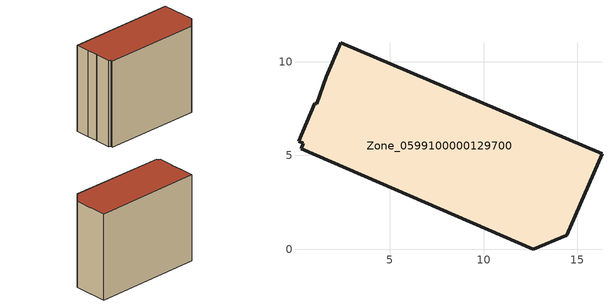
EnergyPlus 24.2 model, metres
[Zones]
Zone_0599100000129700
 floor ground (C_G): 0.99,7.79 1.09,7.75 1.6,9.2 2.37,11.01 16.31,5.09 14.44,0.74 12.65,0 0.27,5.37 0.37,5.66 0.12,5.76 z0
 wall outside (C_F): 12.65,0 14.44,0.74 16.31,5.09 2.37,11.01 1.6,9.2 1.09,7.75 0.99,7.79 0.12,5.76 0.37,5.66 0.27,5.37 12.65,0 z0:12.01
 roof outside (C_R): 1.09,7.75 0.99,7.79 0.12,5.76 0.37,5.66 0.27,5.37 12.65,0 14.44,0.74 16.31,5.09 2.37,11.01 1.6,9.2 z12.01
[BUILDING]
Pand.0599100000129700: North Axis=0; Terrain=City; Loads Convergence Tolerance Value=0.04; Temperature Convergence Tolerance Value=0.4; Solar Distribution=FullExterior; Maximum Number of Warmup Days=25; Minimum Number of Warmup Days=1
[Site:Location]
Rotterdam.The.Hague.AP_ZH_NLD Design_Conditions: Latitude=51.96; Longitude=4.45; Time Zone=1; Elevation=-4.5
[SITE:GROUNDTEMPERATURE:BUILDINGSURFACE]
18, 18, 18, 18, 18, 18, 18, 18, 18, 18, 18, 18
[MATERIAL] Thermal Absorptance=0.9; Solar Absorptance=0.7; Visible Absorptance=0.7
Name | Roughness | Thickness | Conductivity | Density | Specific Heat
G.TC.1946 | MediumSmooth | 0.15 | 1 | 540 | 1210
F.TC.1946 | Rough | 0.3 | 0.857143 | 1920 | 840
R.TC.1946 | MediumRough | 0.2 | 0.909091 | 1500 | 1000
[CONSTRUCTION]
C_G: G.TC.1946
C_F: F.TC.1946
C_R: R.TC.1946
[ZONE]
Zone_0599100000129700: Type=1; Multiplier=1; Ceiling Height=Autocalculate; Volume=Autocalculate; Floor Area=autocalculate; Part of Total Floor Area=Yes
[ZONEINFILTRATION:DESIGNFLOWRATE]
Infil_Zone_0599100000129700: Zone or ZoneList or Space or SpaceList=Zone_0599100000129700; Schedule=AlwaysOn; Design Flow Rate Calculation Method=Flow/Area; Flow Rate per Floor Area=0.003; Constant Term Coefficient=1; Temperature Term Coefficient=0; Velocity Term Coefficient=0; Velocity Squared Term Coefficient=0
[HVACTEMPLATE:ZONE:IDEALLOADSAIRSYSTEM]
Zone_0599100000129700: Maximum Heating Supply Air Temperature=50; Minimum Cooling Supply Air Temperature=13; Maximum Heating Supply Air Humidity Ratio=0.0156; Minimum Cooling Supply Air Humidity Ratio=0.0077; Heating Limit=NoLimit; Cooling Limit=NoLimit; Dehumidification Control Type=ConstantSensibleHeatRatio; Cooling Sensible Heat Ratio=0.7; Dehumidification Setpoint=60; Humidification Control Type=None; Humidification Setpoint=30; Outdoor Air Method=None; Outdoor Air Flow Rate per Person=0.00944; Outdoor Air Flow Rate per Zone Floor Area=0; Outdoor Air Flow Rate per Zone=0; Demand Controlled Ventilation Type=None; Outdoor Air Economizer Type=NoEconomizer; Heat Recovery Type=None; Sensible Heat Recovery Effectiveness=0.7; Latent Heat Recovery Effectiveness=0.65
[ZONECONTROL:THERMOSTAT]
ThermostatControl_Zone_0599100000129700: Zone or ZoneList=Zone_0599100000129700; Control Type Schedule=DualSetpointControlType; Control 1=Thermostat_Zone_0599100000129700; Temperature Difference Between Cutout And Setpoint=0
[THERMOSTATSETPOINT:DUALSETPOINT]
Thermostat_Zone_0599100000129700: Heating Setpoint Temperature Schedule=HeatingSetpoint_Zone_0599100000129700; Cooling Setpoint Temperature Schedule=CoolingSetpoint_Zone_0599100000129700
[SCHEDULE:COMPACT]
HeatingSetpoint_Zone_0599100000129700: Through: 12/31, For: AllDays, Until: 24:00, 21
CoolingSetpoint_Zone_0599100000129700: Through: 12/31, For: AllDays, Until: 24:00, 24
DualSetpointControlType: Through: 12/31, For: AllDays, Until: 24:00, 4
AlwaysOn: Through: 12/31, For: AllDays, Until: 24:00, 1
